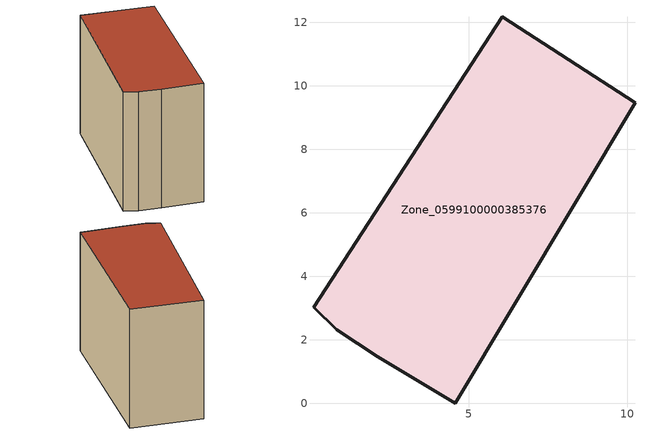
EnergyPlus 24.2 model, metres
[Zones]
Zone_0599100000385376
 floor ground (C_G): 0.11,3.02 6.06,12.17 10.24,9.46 4.58,0 2.13,1.46 0.83,2.31 z0
 wall outside (C_F): 4.58,0 10.24,9.46 6.06,12.17 0.11,3.02 0.83,2.31 2.13,1.46 4.58,0 z0:8.78
 roof outside (C_R): 0.83,2.31 2.13,1.46 4.58,0 10.24,9.46 6.06,12.17 0.11,3.02 z8.78
[BUILDING]
Pand.0599100000385376: North Axis=0; Terrain=City; Loads Convergence Tolerance Value=0.04; Temperature Convergence Tolerance Value=0.4; Solar Distribution=FullExterior; Maximum Number of Warmup Days=25; Minimum Number of Warmup Days=1
[Site:Location]
Rotterdam.The.Hague.AP_ZH_NLD Design_Conditions: Latitude=51.96; Longitude=4.45; Time Zone=1; Elevation=-4.5
[SITE:GROUNDTEMPERATURE:BUILDINGSURFACE]
18, 18, 18, 18, 18, 18, 18, 18, 18, 18, 18, 18
[MATERIAL] Thermal Absorptance=0.9; Solar Absorptance=0.7; Visible Absorptance=0.7
Name | Roughness | Thickness | Conductivity | Density | Specific Heat
G.TI.1992-2005 | MediumSmooth | 0.15 | 0.06 | 540 | 1210
F.TI.1992-2005 | Rough | 0.3 | 0.12 | 1920 | 840
R.TI.1992-2005 | MediumRough | 0.2 | 0.08 | 1500 | 1000
[CONSTRUCTION]
C_G: G.TI.1992-2005
C_F: F.TI.1992-2005
C_R: R.TI.1992-2005
[ZONE]
Zone_0599100000385376: Type=1; Multiplier=1; Ceiling Height=Autocalculate; Volume=Autocalculate; Floor Area=autocalculate; Part of Total Floor Area=Yes
[ZONEINFILTRATION:DESIGNFLOWRATE]
Infil_Zone_0599100000385376: Zone or ZoneList or Space or SpaceList=Zone_0599100000385376; Schedule=AlwaysOn; Design Flow Rate Calculation Method=Flow/Area; Flow Rate per Floor Area=0.0015; Constant Term Coefficient=1; Temperature Term Coefficient=0; Velocity Term Coefficient=0; Velocity Squared Term Coefficient=0
[HVACTEMPLATE:ZONE:IDEALLOADSAIRSYSTEM]
Zone_0599100000385376: Maximum Heating Supply Air Temperature=50; Minimum Cooling Supply Air Temperature=13; Maximum Heating Supply Air Humidity Ratio=0.0156; Minimum Cooling Supply Air Humidity Ratio=0.0077; Heating Limit=NoLimit; Cooling Limit=NoLimit; Dehumidification Control Type=ConstantSensibleHeatRatio; Cooling Sensible Heat Ratio=0.7; Dehumidification Setpoint=60; Humidification Control Type=None; Humidification Setpoint=30; Outdoor Air Method=None; Outdoor Air Flow Rate per Person=0.00944; Outdoor Air Flow Rate per Zone Floor Area=0; Outdoor Air Flow Rate per Zone=0; Demand Controlled Ventilation Type=None; Outdoor Air Economizer Type=NoEconomizer; Heat Recovery Type=None; Sensible Heat Recovery Effectiveness=0.7; Latent Heat Recovery Effectiveness=0.65
[ZONECONTROL:THERMOSTAT]
ThermostatControl_Zone_0599100000385376: Zone or ZoneList=Zone_0599100000385376; Control Type Schedule=DualSetpointControlType; Control 1=Thermostat_Zone_0599100000385376; Temperature Difference Between Cutout And Setpoint=0
[THERMOSTATSETPOINT:DUALSETPOINT]
Thermostat_Zone_0599100000385376: Heating Setpoint Temperature Schedule=HeatingSetpoint_Zone_0599100000385376; Cooling Setpoint Temperature Schedule=CoolingSetpoint_Zone_0599100000385376
[SCHEDULE:COMPACT]
HeatingSetpoint_Zone_0599100000385376: Through: 12/31, For: AllDays, Until: 24:00, 21
CoolingSetpoint_Zone_0599100000385376: Through: 12/31, For: AllDays, Until: 24:00, 24
DualSetpointControlType: Through: 12/31, For: AllDays, Until: 24:00, 4
AlwaysOn: Through: 12/31, For: AllDays, Until: 24:00, 1
